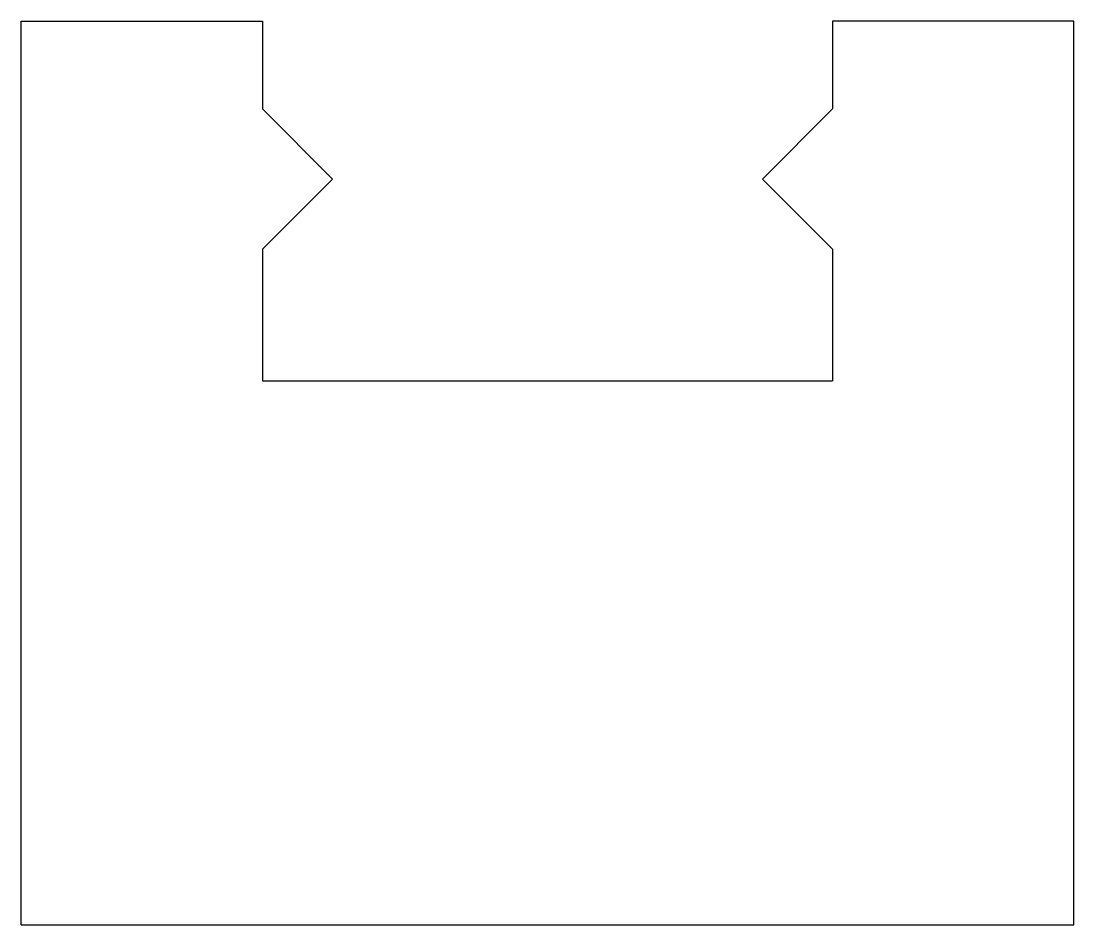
# Model space of a CAD drawing. Header units: millimetres. Extents: x 0 to 12, y 0 to 10.3.
import ezdxf

# ---------------------------------------------------------------- set-up
doc = ezdxf.new("R2010")
doc.units = ezdxf.units.MM
doc.layers.get('0').update_dxf_attribs({"true_color": 0xc2ced6})

msp = doc.modelspace()

# ---------------------------------------------------------------- linework, layer by layer
for p, q in [((0, 9.3), (0, 10.3)), ((0, 10.3), (2.75, 10.3)), ((2.75, 10.3), (2.75, 9.3)), ((12, 10.3), (9.25, 10.3)), ((9.25, 10.3), (9.25, 9.3)), ((12, 9.3), (12, 10.3)), ((0, 0), (0, 9.3)), ((3.55, 8.5), (2.75, 9.3)), ((8.45, 8.5), (9.25, 9.3)), ((12, 0), (12, 9.3)), ((2.75, 7.7), (3.55, 8.5)), ((9.25, 7.7), (8.45, 8.5)), ((2.75, 7.7), (2.75, 6.7)), ((9.25, 7.7), (9.25, 6.7)), ((2.75, 6.7), (2.75, 6.2)), ((9.25, 6.7), (9.25, 6.2)), ((2.75, 6.2), (9.25, 6.2)), ((0, 0), (12, 0)), ((0, 0), (6, 0))]:
    msp.add_line(p, q)

doc.saveas('drawing.dxf')
